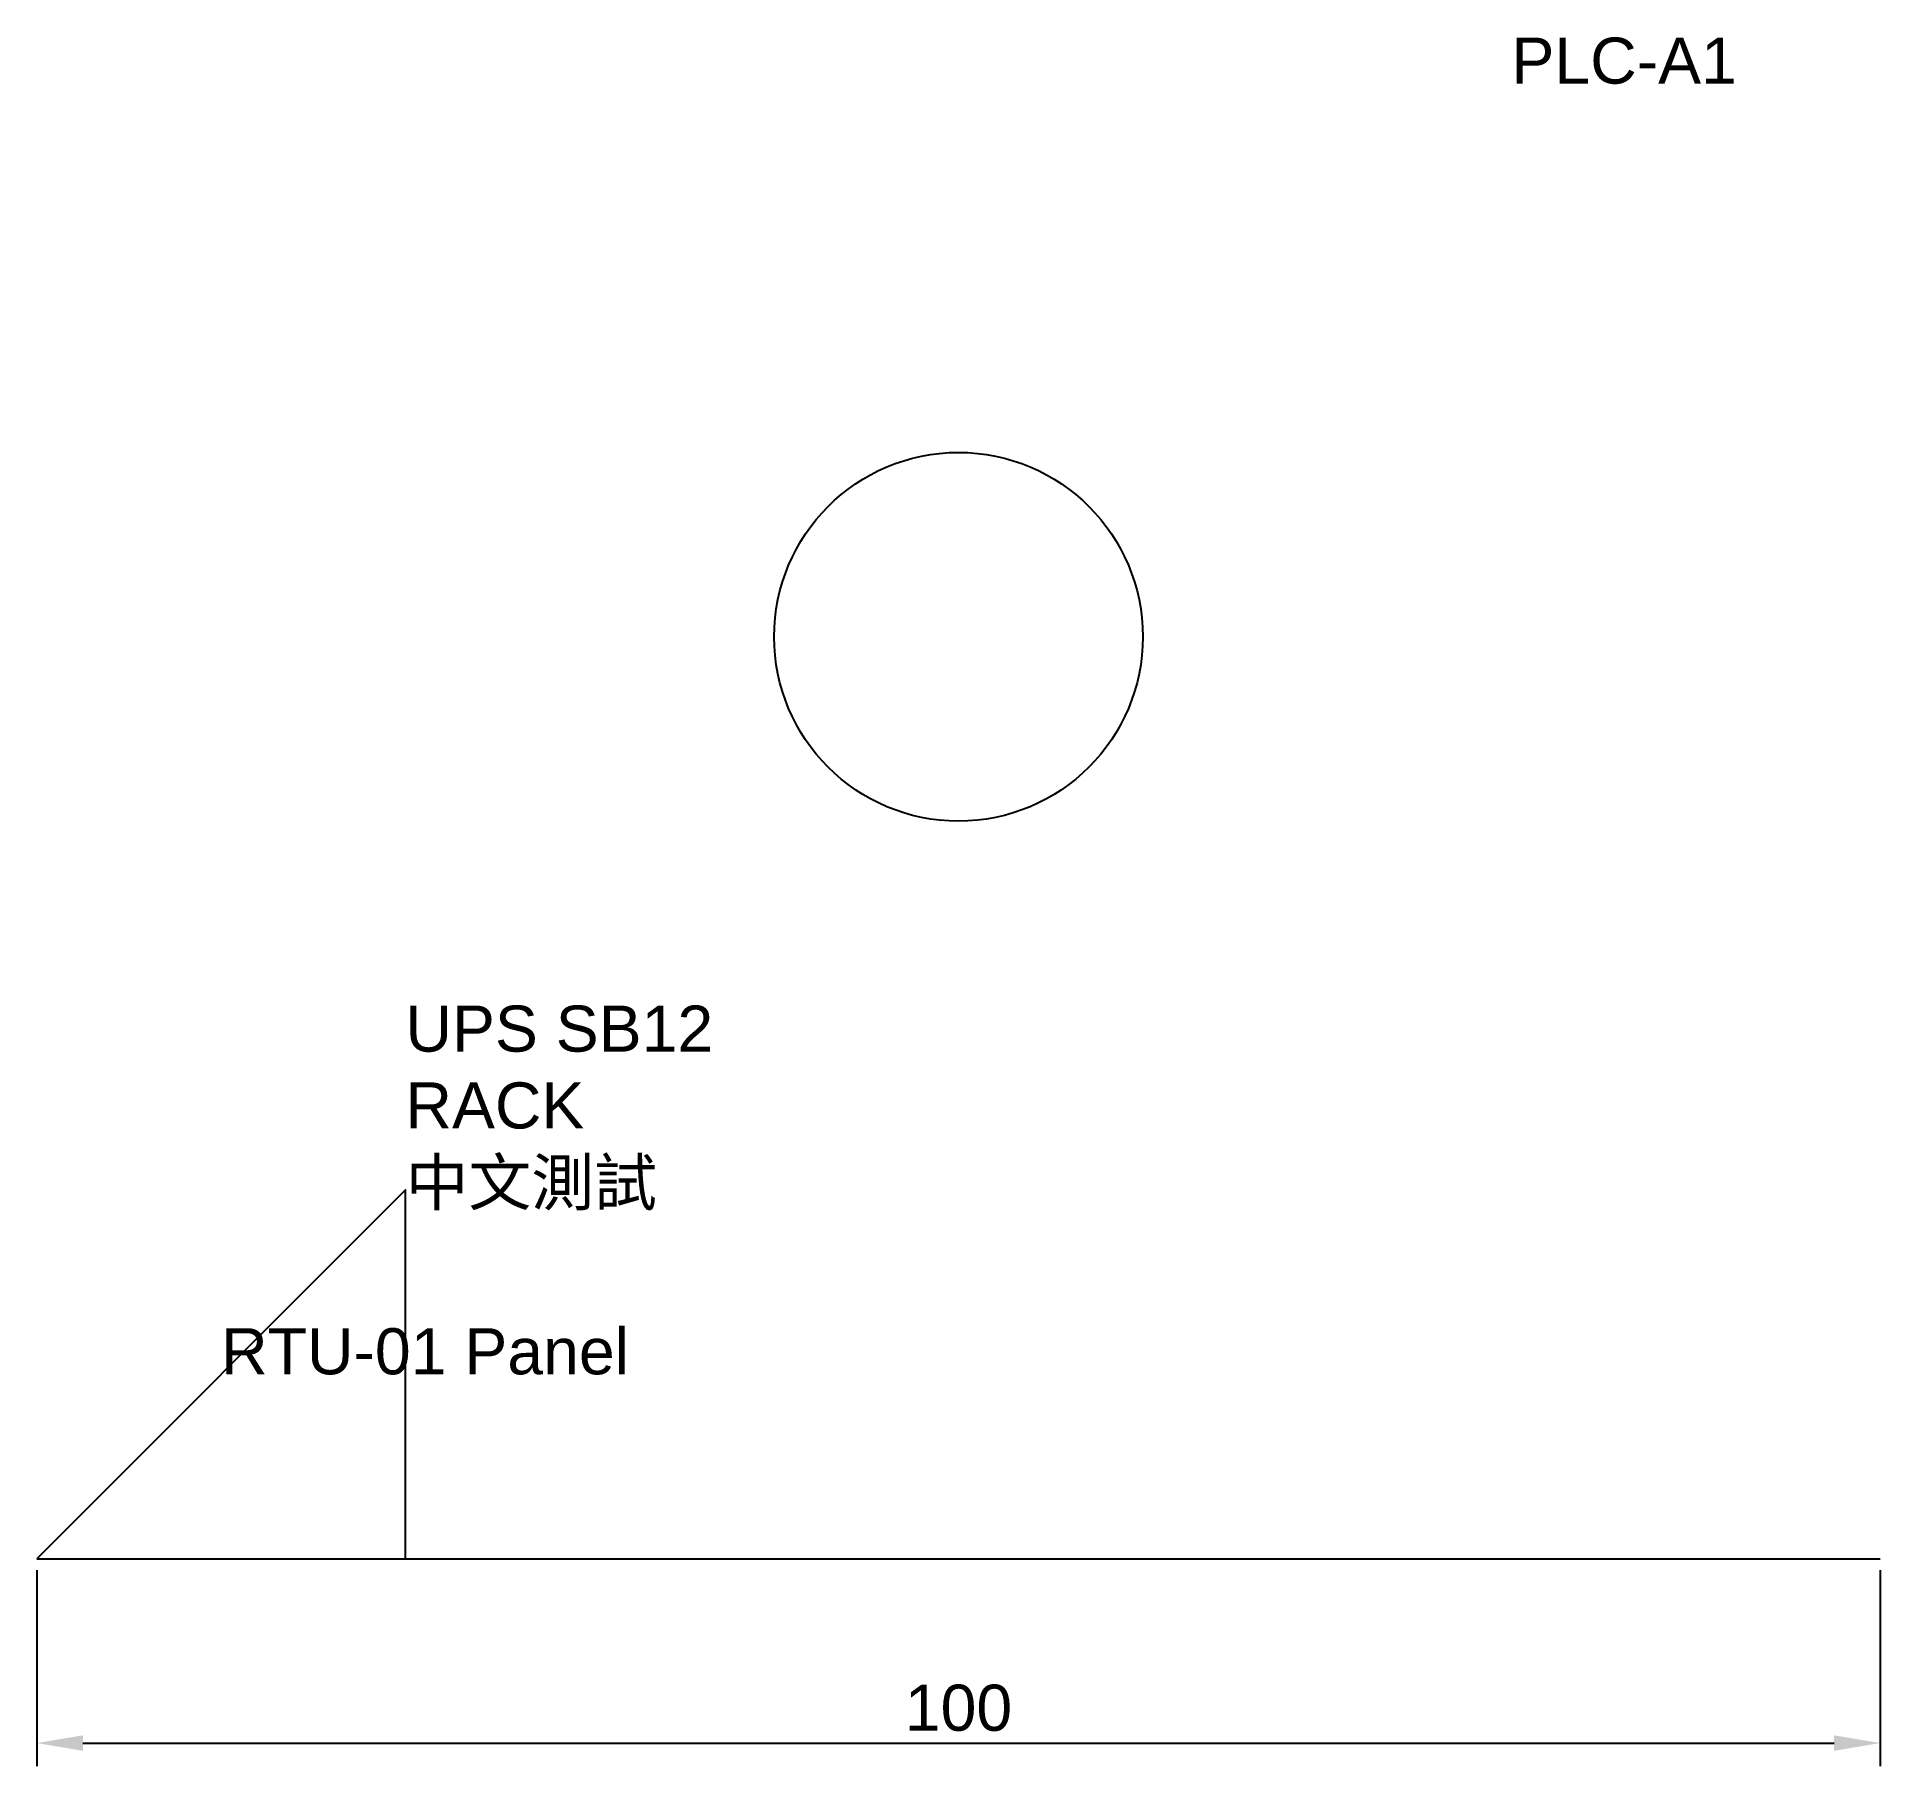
# Model space of a CAD drawing. Header units: millimetres. Extents: x 0 to 100, y -11 to 83.
import ezdxf

# ---------------------------------------------------------------- set-up
doc = ezdxf.new("R2010")
doc.units = ezdxf.units.MM
doc.layers.add('SCADA_TEST', color=7, linetype='Continuous')
doc.styles.get("Standard").update_dxf_attribs({"font": 'arial.ttf'})
doc.dimstyles.new('ISO-25', dxfattribs={"dimtxt": 2.5, "dimasz": 2.5, "dimexe": 1.25, "dimexo": 0.625, "dimtad": 1, "dimtxsty": 'Standard', "dimcen": 2.5, "dimadec": 0, "dimazin": 0, "dimtfac": 1, "dimtmove": 0, "dimatfit": 3, "dimfxl": 1, "dimarcsym": 0})

# ---------------------------------------------------------------- blocks, each defined once
blk = doc.blocks.new('BLK_PLC')
at = {"layer": 'SCADA_TEST'}
blk.add_attdef('TAG1', (0, 0), '', height=2.5, dxfattribs=at)
blk = doc.blocks.new('*D2')
at = {"layer": 'Defpoints', "color": 0, "transparency": 16777216}
for p in [(0, 0), (100, 0), (100, -10)]:
    blk.add_point(p, dxfattribs=at)
at = {"layer": 'SCADA_TEST', "color": 0, "lineweight": -2, "transparency": 16777216}
for p, q in [((0, -0.62), (0, -11.25)), ((100, -0.62), (100, -11.25)), ((2.5, -10), (97.5, -10))]:
    blk.add_line(p, q, dxfattribs=at)
at = {"layer": 'SCADA_TEST', "color": 0, "transparency": 16777216}
for points in [[(2.5, -9.58), (2.5, -10.42), (0, -10)], [(97.5, -9.58), (97.5, -10.42), (100, -10)]]:
    blk.add_solid(points, dxfattribs=at)
at = {"layer": 'SCADA_TEST', "color": 0, "transparency": 16777216, "insert": (50, -8.1), "char_height": 2.5, "attachment_point": 5}
blk.add_mtext('100', dxfattribs=at)

msp = doc.modelspace()

# ---------------------------------------------------------------- linework, layer by layer
at = {"layer": 'SCADA_TEST'}
msp.add_line((0, 0), (100, 0), dxfattribs=at)
msp.add_lwpolyline([(0, 0), (20, 0), (20, 20)], close=True, dxfattribs=at)
msp.add_circle((50, 50), 10, dxfattribs=at)

# ---------------------------------------------------------------- block references
msp.add_blockref('BLK_PLC', (80, 80), dxfattribs=at).add_auto_attribs({'TAG1': 'PLC-A1'})

# ---------------------------------------------------------------- texts
msp.add_text('RTU-01 Panel', height=2.5, dxfattribs=at).set_placement((10, 10))
at = {"layer": 'SCADA_TEST', "insert": (20, 30), "char_height": 2.5, "attachment_point": 1}
msp.add_mtext_dynamic_manual_height_columns('UPS SB12 RACK\\P中文測試', width=20, gutter_width=12.5, heights=[0], dxfattribs=at)

# ---------------------------------------------------------------- dimensions: what is measured, and where the dimension line sits
at = {"layer": 'SCADA_TEST'}
dim = msp.add_linear_dim(base=(100, -10), p1=(0, 0), p2=(100, 0), dimstyle='ISO-25', dxfattribs=at)
dim.commit()
dim.dimension.update_dxf_attribs({"geometry": '*D2', "text_midpoint": (50, -8.099)})

doc.saveas('drawing.dxf')
